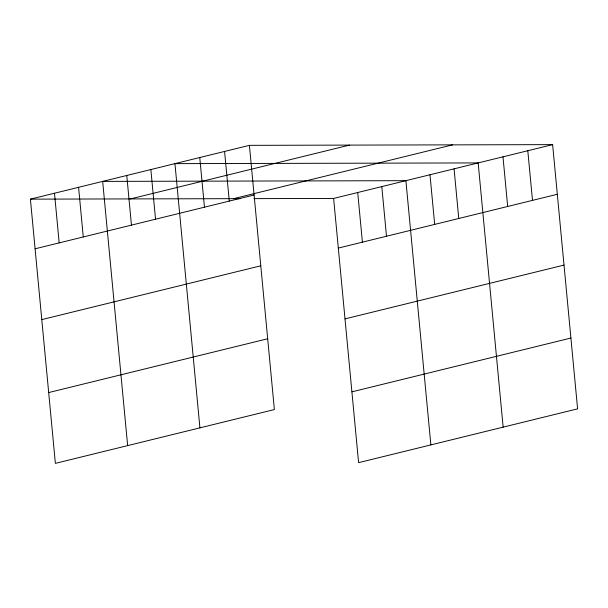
<?xml version="1.0" encoding="UTF-8"?>
<svg xmlns="http://www.w3.org/2000/svg" width="608" height="608" viewBox="0 0 608 608"><rect width="100%" height="100%" fill="white"/><g stroke="black" fill="none" stroke-linecap="round" stroke-linejoin="round"><path stroke-width="0.91" d="M249.402 145.342L274.375 409.564L55.374 463.372L30.4 199.15L249.402 145.342L552.626 144.628L577.6 408.85L358.598 462.658L333.625 198.436L552.626 144.628M130.462 198.915L349.463 145.107M233.556 198.672L452.557 144.864M35.097 248.801L254.098 194.993M41.785 319.61L260.786 265.802M338.314 248.079L557.316 194.279M345.01 318.888L564.011 265.088M48.686 392.563L267.687 338.755M351.903 391.848L570.904 338.04M30.4 199.15L240.046 198.656M253.939 198.626L333.625 198.436M527.805 150.723L532.494 200.374M502.983 156.826L507.68 206.469M503.143 427.143L478.162 162.921L174.944 163.643L199.918 427.857M454.07 168.842L458.766 218.485M429.985 174.762L434.674 224.405M430.867 444.896L405.893 180.682L102.668 181.397L127.65 445.618M381.801 186.595L386.498 236.246M357.709 192.516L362.406 242.166M224.58 151.445L229.277 201.088M199.758 157.54L204.455 207.191M150.852 169.556L155.542 219.207M126.76 175.476L131.457 225.127M78.584 187.317L83.273 236.96M54.492 193.23L59.181 242.881"/></g></svg>
